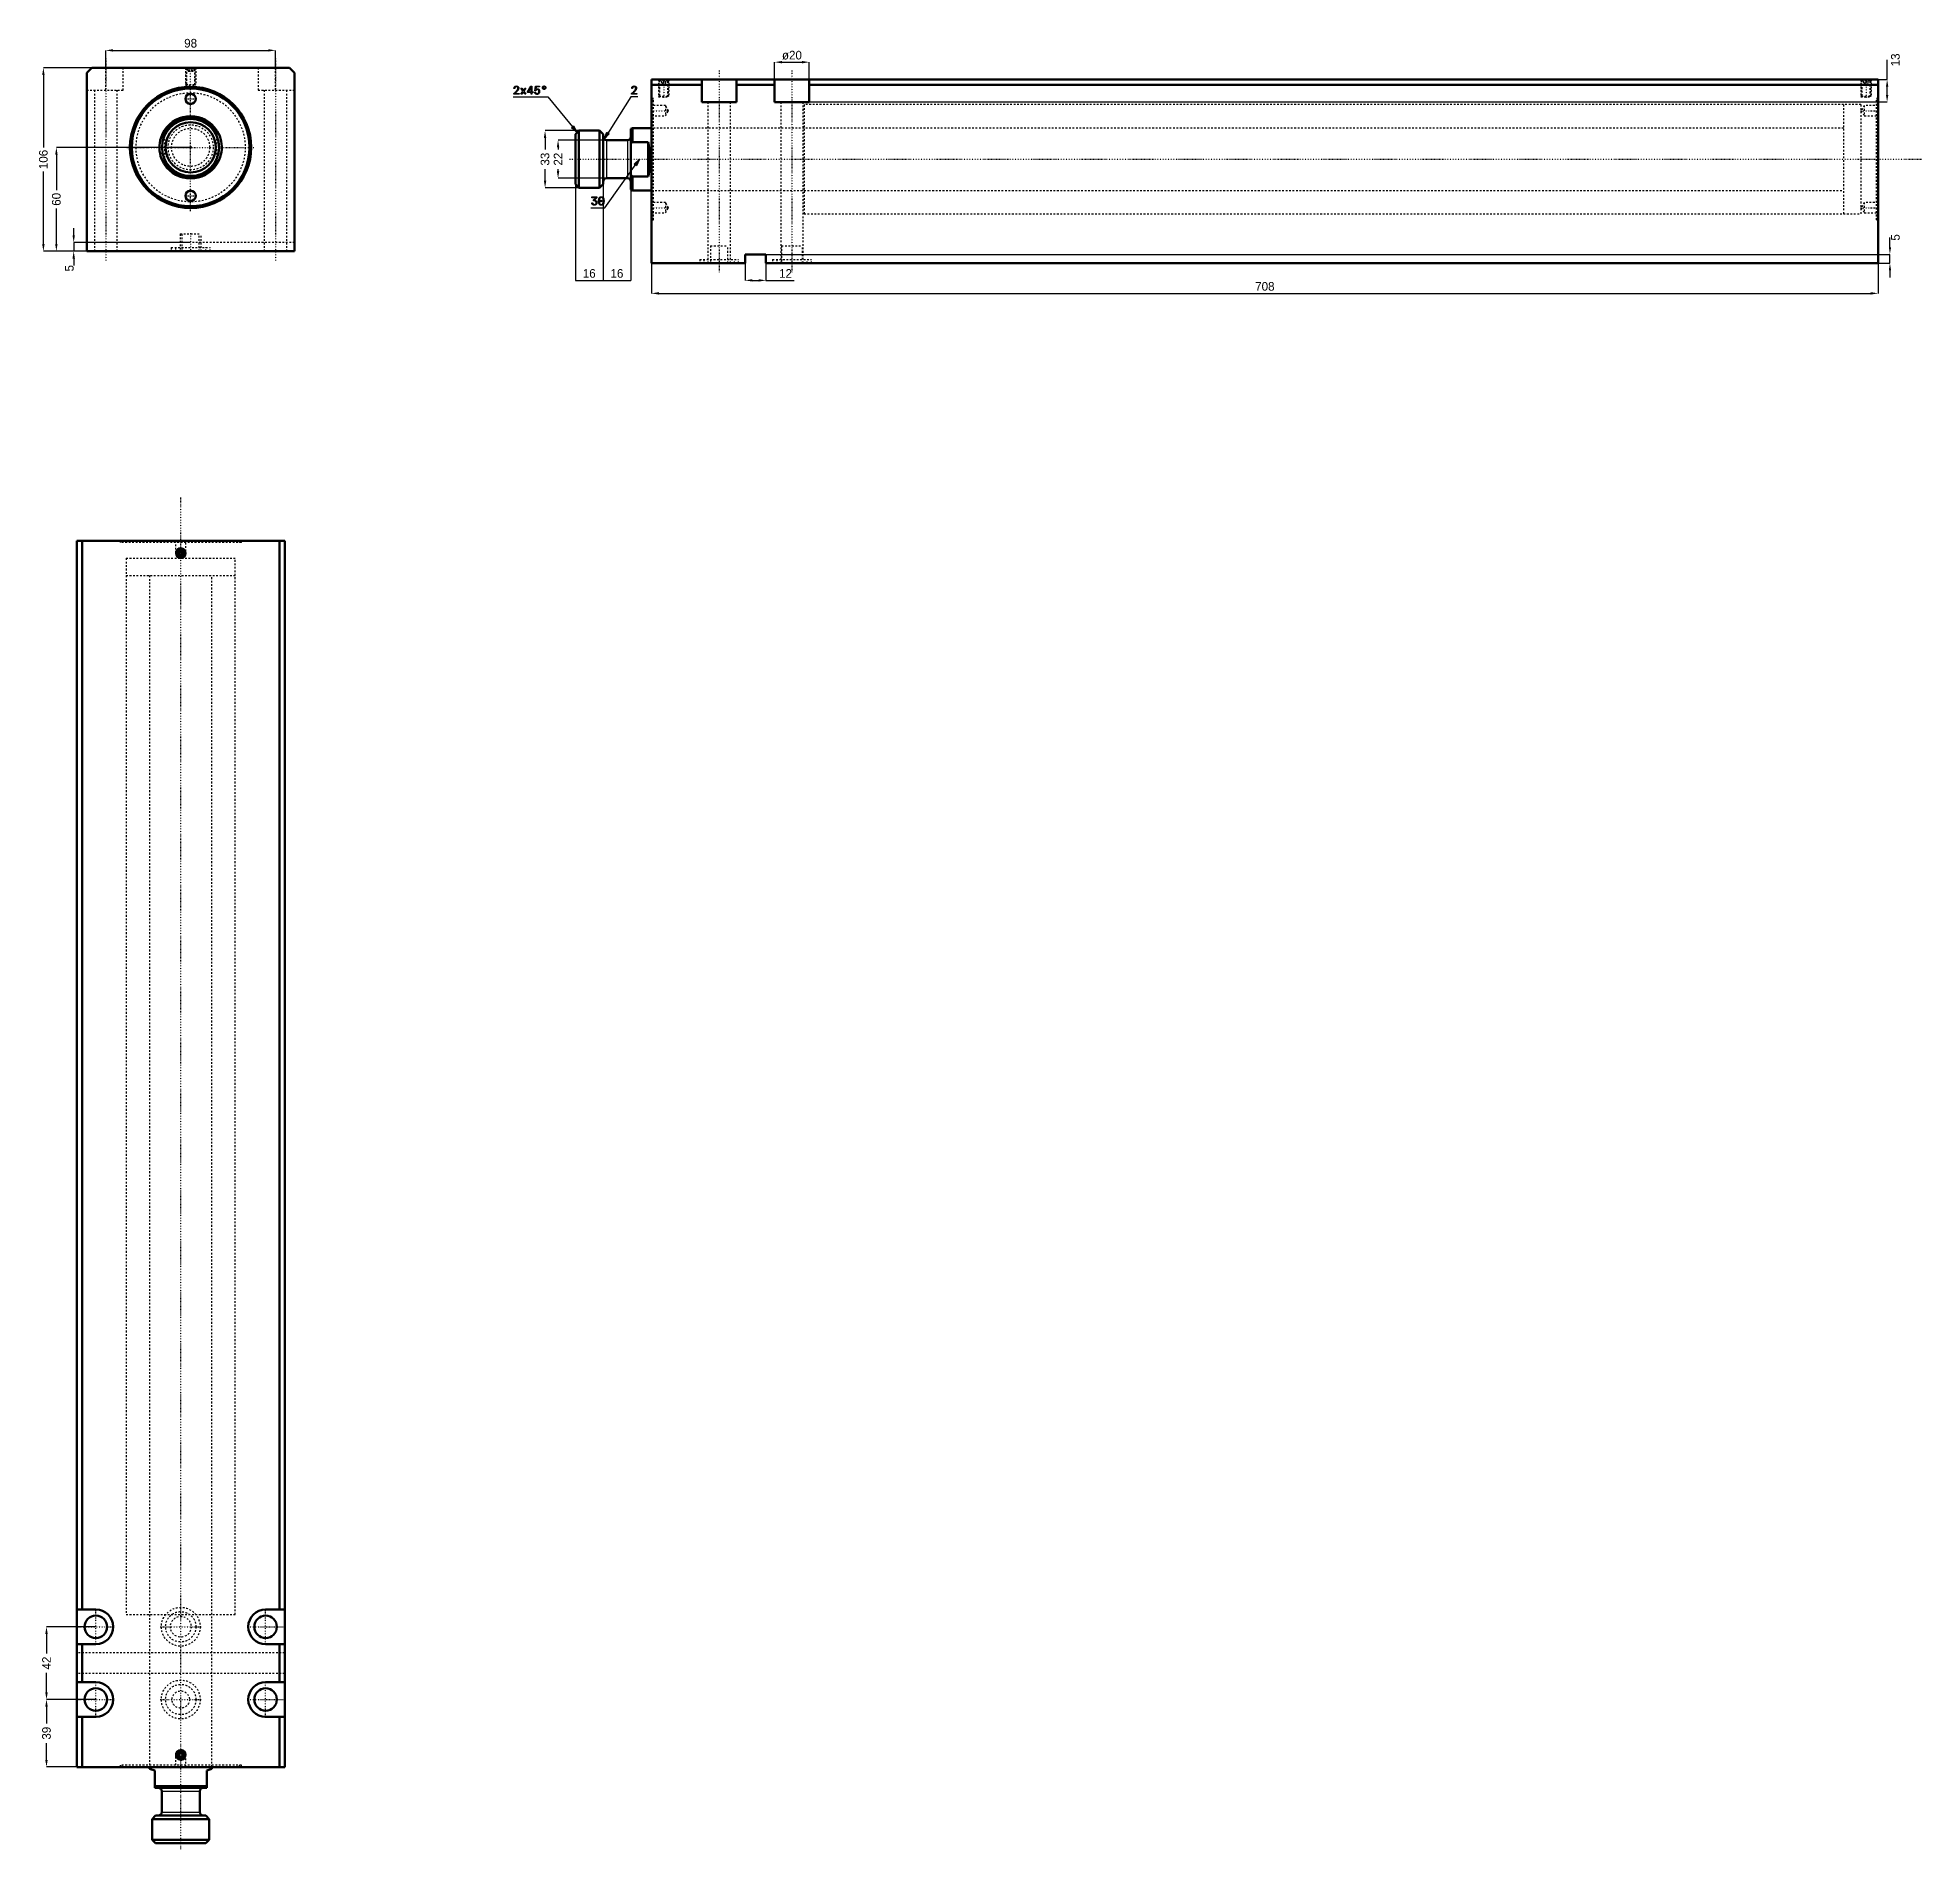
# Model space of a CAD drawing. Header units: millimetres. Extents: x -88 to 1000, y -983 to 63.
import ezdxf

# ---------------------------------------------------------------- set-up
doc = ezdxf.new("R2010")
doc.units = ezdxf.units.MM
doc.linetypes.add('Center', pattern=[1.5, 0.45, -0.5, 0.05, -0.5])
doc.linetypes.add('Dashed', pattern=[2, 1, -1])
for name, color, linetype, lineweight in [('2d ConnectionPoints', 7, 'Continuous', 50), ('AM_0', 7, 'Continuous', 50), ('AM_4', 3, 'Continuous', 25), ('AM_5', 3, 'Continuous', 25), ('AM_7', 7, 'Center', 25), ('AM_9', 6, 'Dashed', 25)]:
    doc.layers.add(name, color=color, linetype=linetype, lineweight=lineweight)
doc.dimstyles.new('ISO-25', dxfattribs={"dimtxt": 2.5, "dimasz": 2.5, "dimexe": 1.25, "dimexo": 0.625, "dimtad": 1, "dimtxsty": 'Standard', "dimcen": 2.5, "dimadec": 0, "dimazin": 0, "dimtfac": 1, "dimtmove": 0, "dimatfit": 3, "dimfxl": 0, "dimarcsym": 0})

# ---------------------------------------------------------------- blocks, each defined once
blk = doc.blocks.new('1_JECX_MF_TLA_63_600_0_rod__0_in_JECX_MF_160_TLA_63_600_0__0')
at = {"layer": 'AM_0'}
for p, q in [((-15, 6.9), (-15, 9.9)), ((15, 9.9), (15, 6.9)), ((-15, -9.9), (-15, -6.9)), ((15, -6.9), (15, -9.9))]:
    blk.add_line(p, q, dxfattribs=at)
for points in [[(-15, 9.9), (-15.8, 8.6), (-16.5, 7.2), (-17.1, 5.7), (-17.5, 4.2), (-17.8, 2.7), (-18, 1.1), (-18, -0.5), (-17.9, -2), (-17.6, -3.6), (-17.3, -5.1), (-16.8, -6.6), (-16.1, -8), (-15.4, -9.4), (-15, -9.9)], [(15, -9.9), (15.8, -8.6), (16.5, -7.2), (17.1, -5.7), (17.5, -4.2), (17.8, -2.7), (18, -1.1), (18, 0.5), (17.9, 2), (17.6, 3.6), (17.3, 5.1), (16.8, 6.6), (16.1, 8), (15.4, 9.4), (15, 9.9)]]:
    blk.add_lwpolyline(points, dxfattribs=at)
for radius in [16.5, 14.5]:
    blk.add_circle((0, 0), radius, dxfattribs=at)
for radius, start, end in [(18, 33.5573, 146.4427), (17.5, 31.0027, 148.9973), (17.5, 211.0027, 328.9973), (18, 213.5573, 326.4427)]:
    blk.add_arc((0, 0), radius, start, end, dxfattribs=at)
at = {"layer": 'AM_9'}
for p, q in [((-15, 6.9), (-15, -6.9)), ((15, 6.9), (15, -6.9))]:
    blk.add_line(p, q, dxfattribs=at)
for radius in [13, 11]:
    blk.add_circle((0, 0), radius, dxfattribs=at)
blk = doc.blocks.new('2_JECX_MF_EXLA_63_600_0_body__0_in_JECX_MF_160_TLA_63_600_0__0')
at = {"layer": 'AM_0'}
for p, q in [((-57, 46), (-60, 43)), ((57, 46), (-57, 46)), ((60, 43), (57, 46)), ((-60, 43), (-60, -60)), ((60, -60), (60, 43)), ((-60, -60), (60, -60))]:
    blk.add_line(p, q, dxfattribs=at)
for centre, radius in [((0, 0), 35), ((0, 0), 34), ((0, 28), 3), ((0, -28), 3)]:
    blk.add_circle(centre, radius, dxfattribs=at)
at = {"layer": 'AM_5', "linetype": 'Dashed'}
for p, q in [((-3, 46), (-3, 36)), ((3, 46), (3, 36))]:
    blk.add_line(p, q, dxfattribs=at)
at = {"layer": 'AM_7'}
for p, q in [((-49, 51.3), (-49, -65.3)), ((0, -36.8), (0, 46.5)), ((49, 51.3), (49, -65.3)), ((-3.1, 28), (3.1, 28)), ((-36.8, 0), (36.8, 0)), ((-3.1, -28), (3.1, -28)), ((0, -49.5), (0, -60.5))]:
    blk.add_line(p, q, dxfattribs=at)
at = {"layer": 'AM_9'}
for p, q in [((-49, 33), (-49, 46)), ((-39, 33), (-39, 46)), ((-3, 46), (-2.7, 45.7)), ((-2.7, 45.7), (-2.7, 36.3)), ((-2.7, 45.7), (2.7, 45.7)), ((-1.9, 46), (-2.4, 45.5)), ((-2.4, 45.5), (2.4, 45.5)), ((-2.4, 45.5), (-2.4, 36)), ((-1.4, 44), (-1.4, 46)), ((-1.4, 44), (1.4, 44)), ((-0.7, 44), (-0.7, 46)), ((0.7, 44), (0.7, 46)), ((1.4, 44), (1.4, 46)), ((2.4, 45.5), (1.9, 46)), ((2.4, 36), (2.4, 45.5)), ((2.7, 45.7), (3, 46)), ((2.7, 36.3), (2.7, 45.7)), ((39, 46), (39, 33)), ((49, 33), (49, 46)), ((-60, 33), (-39, 33)), ((-55.5, 33), (-55.5, -60)), ((-42.5, -60), (-42.5, 33)), ((-2.7, 36.3), (-3, 36)), ((-3, 36), (3, 36)), ((-2.7, 36.3), (2.7, 36.3)), ((3, 36), (2.7, 36.3)), ((39, 33), (60, 33)), ((42.5, 33), (42.5, -60)), ((55.5, -60), (55.5, 33)), ((-6, -50), (6, -50)), ((-6, -50), (-6, -60)), ((-5, -50), (-5, -60)), ((5, -60), (5, -50)), ((6, -60), (6, -50)), ((60, -55), (-60, -55)), ((-11.2, -57.9), (11.2, -57.9)), ((-11.2, -57.9), (-11.2, -60)), ((-8.8, -57.9), (-8.8, -60)), ((8.8, -60), (8.8, -57.9)), ((11.2, -60), (11.2, -57.9))]:
    blk.add_line(p, q, dxfattribs=at)
blk.add_circle((0, 0), 31.5, dxfattribs=at)
blk = doc.blocks.new('*D3')
at = {"layer": 'AM_5', "color": 0, "lineweight": -2}
for p, q in [((-49, 46), (-49, 56)), ((-44.8, 56), (44.8, 56)), ((49, 46), (49, 56))]:
    blk.add_line(p, q, dxfattribs=at)
at = {"layer": 'AM_5', "color": 0}
for points in [[(-44.8, 56.7), (-44.8, 55.3), (-49, 56)], [(44.8, 55.3), (44.8, 56.7), (49, 56)]]:
    blk.add_solid(points, dxfattribs=at)
at = {"layer": 'Defpoints', "color": 0}
for p in [(49, 56), (-49, 46), (49, 46)]:
    blk.add_point(p, dxfattribs=at)
at = {"layer": 'AM_5', "color": 0, "insert": (0, 60.1), "char_height": 5, "attachment_point": 5}
blk.add_mtext('98', dxfattribs=at)
blk = doc.blocks.new('*D4')
at = {"layer": 'AM_5', "color": 0, "lineweight": -2}
for p, q in [((-57, 46), (-85, 46)), ((-85, 41.8), (-85, 0)), ((-85, -55.8), (-85, -14)), ((-60, -60), (-85, -60))]:
    blk.add_line(p, q, dxfattribs=at)
at = {"layer": 'AM_5', "color": 0}
for points in [[(-84.3, 41.8), (-85.7, 41.8), (-85, 46)], [(-85.7, -55.8), (-84.3, -55.8), (-85, -60)]]:
    blk.add_solid(points, dxfattribs=at)
at = {"layer": 'Defpoints', "color": 0}
for p in [(-57, 46), (-85, -60), (-60, -60)]:
    blk.add_point(p, dxfattribs=at)
at = {"layer": 'AM_5', "color": 0, "insert": (-85, -7), "char_height": 5, "attachment_point": 5, "rotation": 90}
blk.add_mtext('106', dxfattribs=at)
blk = doc.blocks.new('*D5')
at = {"layer": 'AM_5', "color": 0, "lineweight": -2}
for p, q in [((0, 0), (-77.5, 0)), ((-77.5, -4.2), (-77.5, -24.7)), ((-77.5, -55.8), (-77.5, -35.3)), ((-60, -60), (-77.5, -60))]:
    blk.add_line(p, q, dxfattribs=at)
at = {"layer": 'AM_5', "color": 0}
for points in [[(-76.8, -4.2), (-78.2, -4.2), (-77.5, 0)], [(-78.2, -55.8), (-76.8, -55.8), (-77.5, -60)]]:
    blk.add_solid(points, dxfattribs=at)
at = {"layer": 'Defpoints', "color": 0}
for p in [(0, 0), (-77.5, -60), (-60, -60)]:
    blk.add_point(p, dxfattribs=at)
at = {"layer": 'AM_5', "color": 0, "insert": (-77.5, -30), "char_height": 5, "attachment_point": 5, "rotation": 90}
blk.add_mtext('60', dxfattribs=at)
blk = doc.blocks.new('*D6')
at = {"layer": 'AM_5', "color": 0, "lineweight": -2}
for p, q in [((-67.5, -50.8), (-67.5, -46.7)), ((0, -55), (-67.5, -55)), ((-67.5, -55), (-67.5, -60)), ((-60, -60), (-67.5, -60)), ((-67.5, -64.2), (-67.5, -68.3))]:
    blk.add_line(p, q, dxfattribs=at)
at = {"layer": 'AM_5', "color": 0}
for points in [[(-68.2, -50.8), (-66.8, -50.8), (-67.5, -55)], [(-66.8, -64.2), (-68.2, -64.2), (-67.5, -60)]]:
    blk.add_solid(points, dxfattribs=at)
at = {"layer": 'Defpoints', "color": 0}
for p in [(-67.5, -60), (-60, -60), (0, -55)]:
    blk.add_point(p, dxfattribs=at)
at = {"layer": 'AM_5', "color": 0, "insert": (-70, -69.8), "char_height": 5, "attachment_point": 5, "rotation": 90}
blk.add_mtext('5', dxfattribs=at)
blk = doc.blocks.new('1_JECX_MF_TLA_63_600_0_rod__0_in_JECX_MF_160_TLA_63_600_0__4')
at = {"layer": 'AM_0'}
for p, q in [((-18, 0), (-18, -1)), ((18, -1), (18, 0)), ((-15, -2), (-18, -1)), ((-15, -12), (-15, -2)), ((18, -1), (15, -2)), ((15, -2), (15, -12)), ((-15, -11), (15, -11)), ((-15, -12), (15, -12)), ((-11, -14), (-11, -26)), ((11, -26), (11, -14)), ((-14.5, -28), (-16.5, -30)), ((-16.5, -30), (16.5, -30)), ((-16.5, -30), (-16.5, -42)), ((-14.5, -28), (14.5, -28)), ((16.5, -30), (14.5, -28)), ((16.5, -42), (16.5, -30)), ((-16.5, -42), (-14.5, -44)), ((-16.5, -42), (16.5, -42)), ((14.5, -44), (16.5, -42)), ((-14.5, -44), (14.5, -44))]:
    blk.add_line(p, q, dxfattribs=at)
for centre, start, end in [((-13, -14), 360, 90), ((13, -14), 90, 180), ((-13, -26), 270, 0), ((13, -26), 180, 270)]:
    blk.add_arc(centre, 2, start, end, dxfattribs=at)
at = {"layer": 'AM_4'}
for p, q in [((-11, -14), (11, -14)), ((-11, -26), (11, -26))]:
    blk.add_line(p, q, dxfattribs=at)
at = {"layer": 'AM_7'}
blk.add_line((0, -47.5), (0, 733.5), dxfattribs=at)
at = {"layer": 'AM_9'}
for p, q in [((-31.5, 698), (31.5, 698)), ((-31.5, 698), (-31.5, 688)), ((31.5, 688), (31.5, 698)), ((-31.5, 688), (31.5, 688)), ((-18, 688), (-18, 0)), ((18, 0), (18, 688))]:
    blk.add_line(p, q, dxfattribs=at)
blk = doc.blocks.new('2_JECX_MF_EXLA_63_600_0_body__0_in_JECX_MF_160_TLA_63_600_0__4')
at = {"layer": 'AM_0'}
for p, q in [((60, 708), (-60, 708)), ((-60, 708), (-60, 0)), ((-57, 708), (-57, 91)), ((57, 708), (57, 91)), ((60, 708), (60, 0)), ((-0.7, 702.2), (-1.4, 701)), ((-1.4, 701), (-0.7, 699.8)), ((0.7, 702.2), (-0.7, 702.2)), ((-0.7, 699.8), (0.7, 699.8)), ((1.4, 701), (0.7, 702.2)), ((0.7, 699.8), (1.4, 701)), ((-49, 91), (-60, 91)), ((60, 91), (49, 91)), ((-60, 71), (-49, 71)), ((-57, 71), (-57, 49)), ((49, 71), (60, 71)), ((57, 71), (57, 49)), ((-49, 49), (-60, 49)), ((60, 49), (49, 49)), ((-60, 29), (-49, 29)), ((-57, 29), (-57, 0)), ((49, 29), (60, 29)), ((57, 29), (57, 0)), ((60, 0), (-60, 0)), ((-0.7, 8.3), (-1.4, 7)), ((-1.4, 7), (-0.7, 5.8)), ((0.7, 8.3), (-0.7, 8.3)), ((-0.7, 5.8), (0.7, 5.8)), ((1.4, 7), (0.7, 8.3)), ((0.7, 5.8), (1.4, 7))]:
    blk.add_line(p, q, dxfattribs=at)
for centre, radius in [((0, 701), 2.73), ((0, 701), 2.4), ((0, 701), 1.9), ((-49, 81), 6.5), ((49, 81), 6.5), ((-49, 39), 6.5), ((49, 39), 6.5), ((0, 7), 2.73), ((0, 7), 2.4), ((0, 7), 1.9)]:
    blk.add_circle(centre, radius, dxfattribs=at)
for centre, start, end in [((-49, 81), 270, 90), ((49, 81), 90, 270), ((-49, 39), 270, 90), ((49, 39), 90, 270)]:
    blk.add_arc(centre, 10, start, end, dxfattribs=at)
at = {"layer": 'AM_5'}
for centre in [(0, 701), (0, 7)]:
    blk.add_arc(centre, 3, 75, 15, dxfattribs=at)
at = {"layer": 'AM_7'}
for p, q in [((-3.2, 701), (3.1, 701)), ((-49, 70.5), (-49, 91.5)), ((49, 70.5), (49, 91.5)), ((-59.5, 81), (-38.5, 81)), ((-11.8, 81), (11.8, 81)), ((38.5, 81), (59.5, 81)), ((-49, 28.5), (-49, 49.5)), ((49, 28.5), (49, 49.5)), ((-59.5, 39), (-38.5, 39)), ((-11.8, 39), (11.8, 39)), ((38.5, 39), (59.5, 39)), ((-3.2, 7), (3.1, 7))]:
    blk.add_line(p, q, dxfattribs=at)
at = {"layer": 'AM_9'}
for p, q in [((-35, 708), (-35, 707)), ((-34, 708), (-34, 707)), ((-3, 708), (-3, 700)), ((3, 700), (3, 708)), ((34, 707), (34, 708)), ((35, 707), (35, 708)), ((35, 707), (-35, 707)), ((-31.5, 698), (31.5, 698)), ((-31.5, 698), (-31.5, 88)), ((-3, 700), (3, 700)), ((-3, 700), (0, 698.3)), ((0, 698.3), (3, 700)), ((31.5, 88), (31.5, 698)), ((-31.5, 88), (31.5, 88)), ((-18, 88), (-18, 0)), ((18, 0), (18, 88)), ((60, 66), (-60, 66)), ((60, 54), (-60, 54)), ((35, 1), (-35, 1)), ((-35, 1), (-35, 0)), ((-34, 1), (-34, 0)), ((0, 9.7), (-3, 8)), ((-3, 8), (3, 8)), ((-3, 8), (-3, 0)), ((3, 8), (0, 9.7)), ((3, 0), (3, 8)), ((34, 0), (34, 1)), ((35, 0), (35, 1))]:
    blk.add_line(p, q, dxfattribs=at)
for centre, radius in [((0, 81), 11.2), ((0, 81), 8.75), ((0, 81), 6), ((0, 39), 11.2), ((0, 39), 8.75), ((0, 39), 5)]:
    blk.add_circle(centre, radius, dxfattribs=at)
blk = doc.blocks.new('*D12')
at = {"layer": 'AM_5', "color": 0, "lineweight": -2}
for p, q in [((-54.7, -854.2), (-83.2, -854.2)), ((-83.2, -858.4), (-83.2, -869.6)), ((-83.2, -892.1), (-83.2, -880.9)), ((-54.7, -896.2), (-83.2, -896.2))]:
    blk.add_line(p, q, dxfattribs=at)
at = {"layer": 'AM_5', "color": 0}
for points in [[(-83.9, -858.4), (-82.5, -858.4), (-83.2, -854.2)], [(-83.9, -892.1), (-82.5, -892.1), (-83.2, -896.2)]]:
    blk.add_solid(points, dxfattribs=at)
at = {"layer": 'Defpoints', "color": 0}
for p in [(-83.2, -854.2), (-54.7, -854.2), (-54.7, -896.2)]:
    blk.add_point(p, dxfattribs=at)
at = {"layer": 'AM_5', "color": 0, "insert": (-83.2, -875.2), "char_height": 5, "attachment_point": 5, "rotation": 90}
blk.add_mtext('42', dxfattribs=at)
blk = doc.blocks.new('*D13')
at = {"layer": 'AM_5', "color": 0, "lineweight": -2}
for p, q in [((-54.7, -896.2), (-83.2, -896.2)), ((-83.2, -900.4), (-83.2, -910.1)), ((-83.2, -931.1), (-83.2, -921.4)), ((-65.7, -935.2), (-83.2, -935.2))]:
    blk.add_line(p, q, dxfattribs=at)
at = {"layer": 'AM_5', "color": 0}
for points in [[(-83.9, -900.4), (-82.5, -900.4), (-83.2, -896.2)], [(-83.9, -931.1), (-82.5, -931.1), (-83.2, -935.2)]]:
    blk.add_solid(points, dxfattribs=at)
at = {"layer": 'Defpoints', "color": 0}
for p in [(-54.7, -896.2), (-83.2, -935.2), (-65.7, -935.2)]:
    blk.add_point(p, dxfattribs=at)
at = {"layer": 'AM_5', "color": 0, "insert": (-83.2, -915.7), "char_height": 5, "attachment_point": 5, "rotation": 90}
blk.add_mtext('39', dxfattribs=at)
blk = doc.blocks.new('1_JECX_MF_TLA_63_600_0_rod__0_in_JECX_MF_160_TLA_63_600_0__2')
at = {"layer": 'AM_0'}
for p, q in [((-42, 16.5), (-44, 14.5)), ((-44, 14.5), (-44, -14.5)), ((-30, 16.5), (-42, 16.5)), ((-42, 16.5), (-42, -16.5)), ((-28, 14.5), (-30, 16.5)), ((-30, 16.5), (-30, -16.5)), ((-28, 14.5), (-28, -14.5)), ((-14, 11), (-26, 11)), ((-11, 18), (-12, 17.5)), ((-12, 17.5), (-12, -17.5)), ((0, 18), (-11, 18)), ((-11, 18), (-11, 9.9)), ((-11, 9.9), (-12, 9)), ((-2, 9.9), (-11, 9.9)), ((-2, 9.9), (-2, -9.9)), ((-12, -9), (-11, -9.9)), ((-11, -9.9), (-2, -9.9)), ((-11, -9.9), (-11, -18)), ((-44, -14.5), (-42, -16.5)), ((-42, -16.5), (-30, -16.5)), ((-30, -16.5), (-28, -14.5)), ((-26, -11), (-14, -11)), ((-12, -17.5), (-11, -18)), ((-11, -18), (0, -18))]:
    blk.add_line(p, q, dxfattribs=at)
blk.add_lwpolyline([(-2, -9.9), (-1.7, -8.6), (-1.5, -7.2), (-1.3, -5.7), (-1.2, -4.2), (-1.1, -2.7), (-1, -1.1), (-1, 0.5), (-1.1, 2), (-1.1, 3.6), (-1.3, 5.1), (-1.4, 6.6), (-1.6, 8), (-1.9, 9.4), (-2, 9.9)], dxfattribs=at)
for centre, start, end in [((-26, 13), 180, 270), ((-14, 13), 270, 0), ((-26, -13), 90, 180), ((-14, -13), 360, 90)]:
    blk.add_arc(centre, 2, start, end, dxfattribs=at)
at = {"layer": 'AM_4'}
for p, q in [((-26, 11), (-26, -11)), ((-14, 11), (-14, -11))]:
    blk.add_line(p, q, dxfattribs=at)
at = {"layer": 'AM_7'}
blk.add_line((-47.5, 0), (733.5, 0), dxfattribs=at)
at = {"layer": 'AM_9'}
for p, q in [((698, 31.5), (688, 31.5)), ((688, 31.5), (688, -31.5)), ((698, 31.5), (698, -31.5)), ((688, 18), (0, 18)), ((0, -18), (688, -18)), ((688, -31.5), (698, -31.5))]:
    blk.add_line(p, q, dxfattribs=at)
blk = doc.blocks.new('2_JECX_MF_EXLA_63_600_0_body__0_in_JECX_MF_160_TLA_63_600_0__2')
at = {"layer": 'AM_0'}
for p, q in [((0, -60), (0, 46)), ((708, 46), (0, 46)), ((29, 46), (29, 33)), ((49, 33), (49, 46)), ((71, 46), (71, 33)), ((91, 33), (91, 46)), ((708, -60), (708, 46)), ((29, 43), (0, 43)), ((29, 33), (49, 33)), ((71, 43), (49, 43)), ((71, 33), (91, 33)), ((708, 43), (91, 43)), ((54, -60), (0, -60)), ((54, -55), (54, -60)), ((66, -55), (54, -55)), ((66, -60), (66, -55)), ((708, -60), (66, -60))]:
    blk.add_line(p, q, dxfattribs=at)
at = {"layer": 'AM_5', "linetype": 'Dashed'}
for p, q in [((4, 46), (4, 36)), ((10, 46), (10, 36)), ((698, 46), (698, 36)), ((704, 46), (704, 36))]:
    blk.add_line(p, q, dxfattribs=at)
at = {"layer": 'AM_7'}
for p, q in [((7, 46.5), (7, 35.5)), ((39, 51.3), (39, -65.3)), ((81, 51.3), (81, -65.3)), ((701, 46.5), (701, 35.5)), ((-0.5, 28), (10.2, 28)), ((697.8, 28), (708.5, 28)), ((-0.5, -28), (10.2, -28)), ((697.8, -28), (708.5, -28))]:
    blk.add_line(p, q, dxfattribs=at)
at = {"layer": 'AM_9'}
for p, q in [((4, 46), (4.3, 45.7)), ((4.3, 45.7), (4.3, 36.3)), ((4.3, 45.7), (9.7, 45.7)), ((5.1, 46), (4.6, 45.5)), ((4.6, 45.5), (9.4, 45.5)), ((4.6, 45.5), (4.6, 36)), ((5.8, 44), (5.8, 46)), ((5.8, 44), (8.2, 44)), ((7, 44), (7, 46)), ((8.2, 44), (8.2, 46)), ((9.4, 45.5), (8.9, 46)), ((9.4, 36), (9.4, 45.5)), ((9.7, 45.7), (10, 46)), ((9.7, 36.3), (9.7, 45.7)), ((698, 46), (698.3, 45.7)), ((698.3, 45.7), (698.3, 36.3)), ((698.3, 45.7), (703.7, 45.7)), ((699.1, 46), (698.6, 45.5)), ((698.6, 45.5), (698.6, 36)), ((698.6, 45.5), (703.4, 45.5)), ((699.8, 44), (699.8, 46)), ((699.8, 44), (702.2, 44)), ((701, 44), (701, 46)), ((702.2, 44), (702.2, 46)), ((703.4, 45.5), (702.9, 46)), ((703.4, 36), (703.4, 45.5)), ((703.7, 45.7), (704, 46)), ((703.7, 36.3), (703.7, 45.7)), ((1, 35), (0, 35)), ((1, 34), (0, 34)), ((1, -35), (1, 35)), ((4.3, 36.3), (4, 36)), ((4, 36), (10, 36)), ((4.3, 36.3), (9.7, 36.3)), ((10, 36), (9.7, 36.3)), ((32.5, 33), (32.5, -60)), ((45.5, -60), (45.5, 33)), ((74.5, 33), (74.5, -60)), ((87.5, -60), (87.5, 33)), ((698.3, 36.3), (698, 36)), ((698, 36), (704, 36)), ((698.3, 36.3), (703.7, 36.3)), ((704, 36), (703.7, 36.3)), ((707, -35), (707, 35)), ((708, 35), (707, 35)), ((708, 34), (707, 34)), ((8, 31), (0, 31)), ((0, 25), (8, 25)), ((9.7, 28), (8, 31)), ((8, 31), (8, 25)), ((8, 25), (9.7, 28)), ((698, 31.5), (88, 31.5)), ((88, 31.5), (88, -31.5)), ((698, 31.5), (698, -31.5)), ((700, 31), (698.3, 28)), ((698.3, 28), (700, 25)), ((708, 31), (700, 31)), ((700, 31), (700, 25)), ((700, 25), (708, 25)), ((88, 18), (0, 18)), ((0, -18), (88, -18)), ((8, -25), (0, -25)), ((0, -31), (8, -31)), ((9.7, -28), (8, -25)), ((8, -25), (8, -31)), ((8, -31), (9.7, -28)), ((88, -31.5), (698, -31.5)), ((700, -25), (698.3, -28)), ((698.3, -28), (700, -31)), ((708, -25), (700, -25)), ((700, -25), (700, -31)), ((700, -31), (708, -31)), ((0, -34), (1, -34)), ((0, -35), (1, -35)), ((707, -34), (708, -34)), ((707, -35), (708, -35)), ((34, -50), (44, -50)), ((34, -50), (34, -60)), ((44, -60), (44, -50)), ((75, -50), (87, -50)), ((75, -50), (75, -60)), ((87, -60), (87, -50)), ((27.8, -57.9), (50.2, -57.9)), ((27.8, -57.9), (27.8, -60)), ((30.2, -57.9), (30.2, -60)), ((47.8, -60), (47.8, -57.9)), ((50.2, -60), (50.2, -57.9)), ((69.8, -57.9), (92.2, -57.9)), ((69.8, -57.9), (69.8, -60)), ((72.2, -57.9), (72.2, -60)), ((89.8, -60), (89.8, -57.9)), ((92.2, -60), (92.2, -57.9))]:
    blk.add_line(p, q, dxfattribs=at)
blk = doc.blocks.new('*D26')
at = {"layer": 'AM_5', "color": 0, "lineweight": -2}
for p, q in [((337.1, 39.2), (337.1, 49.2)), ((341.3, 49.2), (352.9, 49.2)), ((357.1, 39.2), (357.1, 49.2))]:
    blk.add_line(p, q, dxfattribs=at)
at = {"layer": 'AM_5', "color": 0}
for points in [[(341.3, 49.9), (341.3, 48.5), (337.1, 49.2)], [(352.9, 49.9), (352.9, 48.5), (357.1, 49.2)]]:
    blk.add_solid(points, dxfattribs=at)
at = {"layer": 'Defpoints', "color": 0}
for p in [(357.1, 49.2), (337.1, 39.2), (357.1, 39.2)]:
    blk.add_point(p, dxfattribs=at)
at = {"layer": 'AM_5', "color": 0, "insert": (347.1, 53.2), "char_height": 5, "attachment_point": 5}
blk.add_mtext('ø20', dxfattribs=at)
blk = doc.blocks.new('*D27')
at = {"layer": 'AM_5', "color": 0, "lineweight": -2}
for p, q in [((979.3, 39.2), (979.3, 50.5)), ((357.1, 39.2), (979.3, 39.2)), ((979.3, 30.3), (979.3, 35)), ((357.1, 26.2), (979.3, 26.2))]:
    blk.add_line(p, q, dxfattribs=at)
at = {"layer": 'AM_5', "color": 0}
for points in [[(978.6, 35), (980, 35), (979.3, 39.2)], [(978.6, 30.3), (980, 30.3), (979.3, 26.2)]]:
    blk.add_solid(points, dxfattribs=at)
at = {"layer": 'Defpoints', "color": 0}
for p in [(357.1, 39.2), (979.3, 39.2), (357.1, 26.2)]:
    blk.add_point(p, dxfattribs=at)
at = {"layer": 'AM_5', "color": 0, "insert": (984.1, 50.5), "char_height": 5, "attachment_point": 5, "rotation": 90}
blk.add_mtext('13', dxfattribs=at)
blk = doc.blocks.new('*D28')
at = {"layer": 'AM_5', "color": 0, "lineweight": -2}
for p, q in [((266.1, -66.8), (266.1, -84.3)), ((974.1, -66.8), (974.1, -84.3)), ((270.3, -84.3), (969.9, -84.3))]:
    blk.add_line(p, q, dxfattribs=at)
at = {"layer": 'AM_5', "color": 0}
for points in [[(270.3, -83.6), (270.3, -85), (266.1, -84.3)], [(969.9, -83.6), (969.9, -85), (974.1, -84.3)]]:
    blk.add_solid(points, dxfattribs=at)
at = {"layer": 'Defpoints', "color": 0}
for p in [(266.1, -66.8), (974.1, -66.8), (974.1, -84.3)]:
    blk.add_point(p, dxfattribs=at)
at = {"layer": 'AM_5', "color": 0, "insert": (620.1, -80.3), "char_height": 5, "attachment_point": 5}
blk.add_mtext('708', dxfattribs=at)
blk = doc.blocks.new('*D29')
at = {"layer": 'AM_5', "color": 0, "lineweight": -2}
for p, q in [((238.1, -21.3), (238.1, -76.8)), ((254.1, -19.8), (254.1, -76.8)), ((238.1, -76.8), (254.1, -76.8))]:
    blk.add_line(p, q, dxfattribs=at)
at = {"layer": 'Defpoints', "color": 0}
for p in [(238.1, -21.3), (254.1, -19.8), (254.1, -76.8)]:
    blk.add_point(p, dxfattribs=at)
at = {"layer": 'AM_5', "color": 0, "insert": (246.1, -72.8), "char_height": 5, "attachment_point": 5}
blk.add_mtext('16', dxfattribs=at)
blk = doc.blocks.new('*D30')
at = {"layer": 'AM_5', "color": 0, "lineweight": -2}
for p, q in [((222.1, -21.3), (222.1, -76.8)), ((238.1, -21.3), (238.1, -76.8)), ((222.1, -76.8), (238.1, -76.8))]:
    blk.add_line(p, q, dxfattribs=at)
at = {"layer": 'Defpoints', "color": 0}
for p in [(222.1, -21.3), (238.1, -21.3), (238.1, -76.8)]:
    blk.add_point(p, dxfattribs=at)
at = {"layer": 'AM_5', "color": 0, "insert": (230.1, -72.8), "char_height": 5, "attachment_point": 5}
blk.add_mtext('16', dxfattribs=at)
blk = doc.blocks.new('*D31')
at = {"layer": 'AM_5', "color": 0, "lineweight": -2}
for p, q in [((224.1, 9.7), (204.6, 9.7)), ((204.6, 5.5), (204.6, -1.2)), ((204.6, -19.2), (204.6, -12.5)), ((224.1, -23.3), (204.6, -23.3))]:
    blk.add_line(p, q, dxfattribs=at)
at = {"layer": 'AM_5', "color": 0}
for points in [[(203.9, 5.5), (205.3, 5.5), (204.6, 9.7)], [(203.9, -19.2), (205.3, -19.2), (204.6, -23.3)]]:
    blk.add_solid(points, dxfattribs=at)
at = {"layer": 'Defpoints', "color": 0}
for p in [(204.6, 9.7), (224.1, 9.7), (224.1, -23.3)]:
    blk.add_point(p, dxfattribs=at)
at = {"layer": 'AM_5', "color": 0, "insert": (204.6, -6.8), "char_height": 5, "attachment_point": 5, "rotation": 90}
blk.add_mtext('33', dxfattribs=at)
blk = doc.blocks.new('*D32')
at = {"layer": 'AM_5', "color": 0, "lineweight": -2}
for p, q in [((240.1, 4.2), (212.1, 4.2)), ((212.1, 0), (212.1, -1.2)), ((212.1, -13.7), (212.1, -12.5)), ((240.1, -17.8), (212.1, -17.8))]:
    blk.add_line(p, q, dxfattribs=at)
at = {"layer": 'AM_5', "color": 0}
for points in [[(211.4, 0), (212.8, 0), (212.1, 4.2)], [(211.4, -13.7), (212.8, -13.7), (212.1, -17.8)]]:
    blk.add_solid(points, dxfattribs=at)
at = {"layer": 'Defpoints', "color": 0}
for p in [(212.1, 4.2), (240.1, 4.2), (240.1, -17.8)]:
    blk.add_point(p, dxfattribs=at)
at = {"layer": 'AM_5', "color": 0, "insert": (212.1, -6.8), "char_height": 5, "attachment_point": 5, "rotation": 90}
blk.add_mtext('22', dxfattribs=at)
blk = doc.blocks.new('*D33')
at = {"layer": 'AM_5', "color": 0, "lineweight": -2}
for p, q in [((320.1, -61.8), (320.1, -76.8)), ((332.1, -66.8), (332.1, -76.8)), ((324.3, -76.8), (327.9, -76.8)), ((332.1, -76.8), (348.3, -76.8))]:
    blk.add_line(p, q, dxfattribs=at)
at = {"layer": 'AM_5', "color": 0}
for points in [[(324.3, -76.1), (324.3, -77.5), (320.1, -76.8)], [(327.9, -76.1), (327.9, -77.5), (332.1, -76.8)]]:
    blk.add_solid(points, dxfattribs=at)
at = {"layer": 'Defpoints', "color": 0}
for p in [(320.1, -61.8), (332.1, -66.8), (332.1, -76.8)]:
    blk.add_point(p, dxfattribs=at)
at = {"layer": 'AM_5', "color": 0, "insert": (343.4, -72.8), "char_height": 5, "attachment_point": 5}
blk.add_mtext('12', dxfattribs=at)
blk = doc.blocks.new('*D34')
at = {"layer": 'AM_5', "color": 0, "lineweight": -2}
for p, q in [((980.9, -57.7), (980.9, -52)), ((320.1, -61.8), (980.9, -61.8)), ((980.9, -66.8), (980.9, -61.8)), ((332.1, -66.8), (980.9, -66.8)), ((980.9, -71), (980.9, -75.2))]:
    blk.add_line(p, q, dxfattribs=at)
at = {"layer": 'AM_5', "color": 0}
for points in [[(980.3, -57.7), (981.6, -57.7), (980.9, -61.8)], [(980.3, -71), (981.6, -71), (980.9, -66.8)]]:
    blk.add_solid(points, dxfattribs=at)
at = {"layer": 'Defpoints', "color": 0}
for p in [(320.1, -61.8), (332.1, -66.8), (980.9, -66.8)]:
    blk.add_point(p, dxfattribs=at)
at = {"layer": 'AM_5', "color": 0, "insert": (984.1, -52), "char_height": 5, "attachment_point": 5, "rotation": 90}
blk.add_mtext('5', dxfattribs=at)

msp = doc.modelspace()

# ---------------------------------------------------------------- linework, layer by layer
at = {"layer": '2d ConnectionPoints'}
for p in [(0, 0), (266.114, -6.832), (-5.702, -935.237)]:
    msp.add_point(p, dxfattribs=at)
at = {"layer": 'AM_5'}
for p, q in [((186.114, 29.168), (206.114, 29.168)), ((206.114, 29.168), (223.114, 8.668)), ((254.114, 29.168), (238.7, 4.754)), ((258.114, 29.168), (254.114, 29.168)), ((239.114, -34.832), (259.114, -6.832)), ((231.114, -34.832), (239.114, -34.832))]:
    msp.add_line(p, q, dxfattribs=at)
for points in [[(186.761, 31.279), (186.761, 31.279), (186.975, 31.474), (187.28, 31.76), (187.28, 31.76), (187.566, 32.037), (187.746, 32.216), (187.746, 32.216), (187.918, 32.397), (188.165, 32.682), (188.165, 32.682), (188.398, 32.981), (188.545, 33.19), (188.545, 33.19), (188.675, 33.398), (188.816, 33.694), (188.816, 33.694), (188.892, 33.971), (188.906, 34.145), (188.906, 34.145), (188.902, 34.243), (188.879, 34.382), (188.879, 34.382), (188.835, 34.51), (188.796, 34.591), (188.796, 34.591), (188.748, 34.665), (188.664, 34.764), (188.664, 34.764), (188.566, 34.846), (188.492, 34.893), (188.492, 34.893), (188.413, 34.931), (188.287, 34.973), (188.287, 34.973), (188.152, 34.996), (188.058, 35), (188.058, 35), (187.954, 34.996), (187.806, 34.972), (187.806, 34.972), (187.669, 34.929), (187.583, 34.89), (187.583, 34.89), (187.504, 34.841), (187.398, 34.754), (187.398, 34.754), (187.309, 34.649), (187.258, 34.569), (187.258, 34.569), (187.216, 34.483), (187.171, 34.341), (187.171, 34.341), (187.146, 34.185), (187.141, 34.074), (186.654, 34.074), (186.654, 34.074), (186.661, 34.241), (186.701, 34.473), (186.701, 34.473), (186.775, 34.683), (186.842, 34.812), (186.842, 34.812), (186.923, 34.929), (187.064, 35.083), (187.064, 35.083), (187.228, 35.21), (187.351, 35.28), (187.351, 35.28), (187.482, 35.337), (187.688, 35.399), (187.688, 35.399), (187.906, 35.432), (188.058, 35.439), (188.058, 35.439), (188.2, 35.433), (188.407, 35.401), (188.407, 35.401), (188.604, 35.343), (188.731, 35.289), (188.731, 35.289), (188.85, 35.224), (189.011, 35.105), (189.011, 35.105), (189.15, 34.961), (189.23, 34.851), (189.23, 34.851), (189.297, 34.731), (189.37, 34.535), (189.37, 34.535), (189.409, 34.321), (189.416, 34.168), (189.416, 34.168), (189.405, 33.995), (189.347, 33.728), (189.347, 33.728), (189.24, 33.455), (189.14, 33.268), (189.14, 33.268), (189.026, 33.082), (188.841, 32.813), (188.841, 32.813), (188.639, 32.556), (188.495, 32.392), (188.495, 32.392), (188.34, 32.225), (188.08, 31.954), (188.08, 31.954), (187.787, 31.658), (187.574, 31.448), (187.229, 31.11), (189.556, 31.107), (189.556, 30.668), (186.589, 30.668), (186.589, 31.123), (186.761, 31.279)], [(191.785, 32.452), (190.686, 34.243), (191.255, 34.243), (192.074, 32.888), (192.935, 34.243), (193.452, 34.243), (192.367, 32.494), (193.504, 30.668), (192.929, 30.668), (192.064, 32.072), (191.151, 30.668), (190.625, 30.668), (191.785, 32.452)], [(196.539, 31.708), (194.433, 31.708), (194.433, 32.13), (196.35, 35.38), (196.994, 35.38), (196.994, 32.147), (197.696, 32.147), (197.696, 31.708), (196.994, 31.708), (196.994, 30.668), (196.539, 30.668), (196.539, 31.708)], [(196.545, 32.147), (196.545, 34.834), (194.992, 32.147), (196.545, 32.147)], [(199.996, 30.609), (199.996, 30.609), (199.85, 30.614), (199.64, 30.641), (199.64, 30.641), (199.444, 30.689), (199.32, 30.734), (199.32, 30.734), (199.204, 30.79), (199.048, 30.894), (199.048, 30.894), (198.915, 31.023), (198.838, 31.123), (198.838, 31.123), (198.773, 31.234), (198.702, 31.42), (198.702, 31.42), (198.664, 31.631), (198.657, 31.786), (199.164, 31.786), (199.164, 31.786), (199.174, 31.64), (199.223, 31.449), (199.223, 31.449), (199.315, 31.293), (199.4, 31.207), (199.4, 31.207), (199.5, 31.137), (199.672, 31.061), (199.672, 31.061), (199.869, 31.02), (200.016, 31.012), (200.016, 31.012), (200.141, 31.019), (200.313, 31.055), (200.313, 31.055), (200.465, 31.123), (200.555, 31.185), (200.555, 31.185), (200.636, 31.258), (200.741, 31.384), (200.741, 31.384), (200.826, 31.529), (200.87, 31.636), (200.87, 31.636), (200.907, 31.75), (200.946, 31.929), (200.946, 31.929), (200.967, 32.117), (200.971, 32.247), (200.971, 32.247), (200.967, 32.367), (200.947, 32.54), (200.947, 32.54), (200.909, 32.707), (200.874, 32.814), (200.874, 32.814), (200.831, 32.916), (200.751, 33.054), (200.751, 33.054), (200.653, 33.173), (200.578, 33.242), (200.578, 33.242), (200.495, 33.3), (200.356, 33.364), (200.356, 33.364), (200.2, 33.398), (200.087, 33.404), (200.087, 33.404), (199.967, 33.396), (199.796, 33.355), (199.796, 33.355), (199.639, 33.277), (199.541, 33.206), (199.541, 33.206), (199.453, 33.121), (199.343, 32.971), (199.343, 32.971), (199.261, 32.795), (199.223, 32.663), (198.729, 32.663), (199.067, 35.393), (201.361, 35.393), (201.361, 34.971), (199.528, 34.971), (199.32, 33.408), (199.32, 33.408), (199.389, 33.492), (199.497, 33.601), (199.497, 33.601), (199.609, 33.691), (199.687, 33.741), (199.687, 33.741), (199.769, 33.781), (199.903, 33.825), (199.903, 33.825), (200.048, 33.848), (200.152, 33.853), (200.152, 33.853), (200.312, 33.844), (200.534, 33.799), (200.534, 33.799), (200.737, 33.716), (200.861, 33.638), (200.861, 33.638), (200.975, 33.546), (201.124, 33.385), (201.124, 33.385), (201.248, 33.196), (201.316, 33.055), (201.316, 33.055), (201.372, 32.904), (201.433, 32.665), (201.433, 32.665), (201.465, 32.412), (201.472, 32.234), (201.472, 32.234), (201.464, 32.048), (201.425, 31.784), (201.425, 31.784), (201.353, 31.54), (201.286, 31.388), (201.286, 31.388), (201.206, 31.247), (201.064, 31.06), (201.064, 31.06), (200.894, 30.903), (200.766, 30.814), (200.766, 30.814), (200.629, 30.74), (200.407, 30.66), (200.407, 30.66), (200.166, 30.617), (199.996, 30.609)], [(204.071, 33.463), (204.071, 33.463), (203.969, 33.468), (203.821, 33.497), (203.821, 33.497), (203.68, 33.549), (203.59, 33.598), (203.59, 33.598), (203.505, 33.655), (203.392, 33.757), (203.392, 33.757), (203.295, 33.875), (203.239, 33.963), (203.239, 33.963), (203.192, 34.057), (203.141, 34.204), (203.141, 34.204), (203.114, 34.357), (203.109, 34.464), (203.109, 34.464), (203.114, 34.57), (203.141, 34.724), (203.141, 34.724), (203.192, 34.87), (203.239, 34.964), (203.239, 34.964), (203.295, 35.053), (203.392, 35.171), (203.392, 35.171), (203.505, 35.272), (203.59, 35.33), (203.59, 35.33), (203.68, 35.378), (203.821, 35.431), (203.821, 35.431), (203.969, 35.459), (204.071, 35.465), (204.071, 35.465), (204.173, 35.459), (204.321, 35.431), (204.321, 35.431), (204.461, 35.378), (204.55, 35.33), (204.55, 35.33), (204.634, 35.272), (204.747, 35.171), (204.747, 35.171), (204.843, 35.054), (204.898, 34.966), (204.898, 34.966), (204.944, 34.873), (204.994, 34.726), (204.994, 34.726), (205.021, 34.571), (205.026, 34.464), (205.026, 34.464), (205.021, 34.356), (204.994, 34.202), (204.994, 34.202), (204.944, 34.055), (204.898, 33.962), (204.898, 33.962), (204.843, 33.874), (204.747, 33.756), (204.747, 33.756), (204.634, 33.655), (204.55, 33.598), (204.55, 33.598), (204.461, 33.549), (204.321, 33.497), (204.321, 33.497), (204.173, 33.468), (204.071, 33.463)], [(204.071, 33.859), (204.071, 33.859), (204.132, 33.863), (204.221, 33.88), (204.221, 33.88), (204.306, 33.911), (204.36, 33.941), (204.36, 33.941), (204.411, 33.975), (204.48, 34.036), (204.48, 34.036), (204.538, 34.108), (204.571, 34.162), (204.571, 34.162), (204.6, 34.218), (204.63, 34.307), (204.63, 34.307), (204.646, 34.4), (204.649, 34.464), (204.649, 34.464), (204.646, 34.528), (204.63, 34.621), (204.63, 34.621), (204.6, 34.709), (204.571, 34.766), (204.571, 34.766), (204.538, 34.82), (204.48, 34.891), (204.48, 34.891), (204.411, 34.952), (204.36, 34.987), (204.36, 34.987), (204.306, 35.016), (204.221, 35.048), (204.221, 35.048), (204.132, 35.065), (204.071, 35.068), (204.071, 35.068), (204.009, 35.065), (203.92, 35.048), (203.92, 35.048), (203.835, 35.016), (203.78, 34.987), (203.78, 34.987), (203.728, 34.952), (203.659, 34.891), (203.659, 34.891), (203.6, 34.82), (203.566, 34.766), (203.566, 34.766), (203.537, 34.709), (203.506, 34.621), (203.506, 34.621), (203.489, 34.528), (203.486, 34.464), (203.486, 34.464), (203.489, 34.4), (203.506, 34.307), (203.506, 34.307), (203.537, 34.218), (203.566, 34.162), (203.566, 34.162), (203.6, 34.108), (203.659, 34.036), (203.659, 34.036), (203.728, 33.975), (203.78, 33.941), (203.78, 33.941), (203.835, 33.911), (203.92, 33.88), (203.92, 33.88), (204.009, 33.863), (204.071, 33.859)], [(254.761, 31.279), (254.761, 31.279), (254.975, 31.474), (255.28, 31.76), (255.28, 31.76), (255.566, 32.037), (255.746, 32.216), (255.746, 32.216), (255.918, 32.397), (256.165, 32.682), (256.165, 32.682), (256.398, 32.981), (256.545, 33.19), (256.545, 33.19), (256.675, 33.398), (256.816, 33.694), (256.816, 33.694), (256.892, 33.971), (256.906, 34.145), (256.906, 34.145), (256.902, 34.243), (256.879, 34.382), (256.879, 34.382), (256.835, 34.51), (256.796, 34.591), (256.796, 34.591), (256.748, 34.665), (256.664, 34.764), (256.664, 34.764), (256.566, 34.846), (256.492, 34.893), (256.492, 34.893), (256.413, 34.931), (256.287, 34.973), (256.287, 34.973), (256.152, 34.996), (256.058, 35), (256.058, 35), (255.954, 34.996), (255.806, 34.972), (255.806, 34.972), (255.669, 34.929), (255.583, 34.89), (255.583, 34.89), (255.504, 34.841), (255.398, 34.754), (255.398, 34.754), (255.309, 34.649), (255.258, 34.569), (255.258, 34.569), (255.216, 34.483), (255.171, 34.341), (255.171, 34.341), (255.146, 34.185), (255.141, 34.074), (254.654, 34.074), (254.654, 34.074), (254.661, 34.241), (254.701, 34.473), (254.701, 34.473), (254.775, 34.683), (254.842, 34.812), (254.842, 34.812), (254.923, 34.929), (255.064, 35.083), (255.064, 35.083), (255.228, 35.21), (255.351, 35.28), (255.351, 35.28), (255.482, 35.337), (255.688, 35.399), (255.688, 35.399), (255.906, 35.432), (256.058, 35.439), (256.058, 35.439), (256.2, 35.433), (256.407, 35.401), (256.407, 35.401), (256.604, 35.343), (256.731, 35.289), (256.731, 35.289), (256.85, 35.224), (257.011, 35.105), (257.011, 35.105), (257.15, 34.961), (257.23, 34.851), (257.23, 34.851), (257.297, 34.731), (257.37, 34.535), (257.37, 34.535), (257.409, 34.321), (257.416, 34.168), (257.416, 34.168), (257.405, 33.995), (257.347, 33.728), (257.347, 33.728), (257.24, 33.455), (257.14, 33.268), (257.14, 33.268), (257.026, 33.082), (256.841, 32.813), (256.841, 32.813), (256.639, 32.556), (256.495, 32.392), (256.495, 32.392), (256.34, 32.225), (256.08, 31.954), (256.08, 31.954), (255.787, 31.658), (255.574, 31.448), (255.229, 31.11), (257.556, 31.107), (257.556, 30.668), (254.589, 30.668), (254.589, 31.123), (254.761, 31.279)], [(223.114, 8.668), (219.813, 11.343), (221.096, 12.407), (223.114, 8.668)], [(238.7, 4.754), (240.22, 8.722), (241.629, 7.832), (238.7, 4.754)], [(259.114, -6.832), (257.371, -10.707), (256.015, -9.738), (259.114, -6.832)], [(232.047, -32.026), (232.047, -32.026), (232.053, -32.136), (232.082, -32.291), (232.082, -32.291), (232.136, -32.432), (232.185, -32.52), (232.185, -32.52), (232.244, -32.6), (232.347, -32.707), (232.347, -32.707), (232.466, -32.795), (232.554, -32.845), (232.554, -32.845), (232.648, -32.886), (232.793, -32.93), (232.793, -32.93), (232.944, -32.954), (233.048, -32.958), (233.048, -32.958), (233.159, -32.954), (233.319, -32.93), (233.319, -32.93), (233.473, -32.885), (233.571, -32.843), (233.571, -32.843), (233.665, -32.793), (233.791, -32.703), (233.791, -32.703), (233.899, -32.596), (233.961, -32.515), (233.961, -32.515), (234.014, -32.427), (234.071, -32.286), (234.071, -32.286), (234.102, -32.134), (234.108, -32.026), (234.108, -32.026), (234.1, -31.872), (234.057, -31.66), (234.057, -31.66), (233.977, -31.469), (233.903, -31.355), (233.903, -31.355), (233.815, -31.25), (233.66, -31.114), (233.66, -31.114), (233.479, -31.003), (233.342, -30.942), (233.342, -30.942), (233.196, -30.892), (232.962, -30.838), (232.962, -30.838), (232.712, -30.809), (232.535, -30.804), (232.535, -30.349), (233.854, -29.055), (231.651, -29.055), (231.651, -28.62), (234.472, -28.62), (234.472, -29.075), (233.123, -30.407), (233.123, -30.407), (233.417, -30.475), (233.792, -30.622), (233.792, -30.622), (234.087, -30.823), (234.239, -30.987), (234.239, -30.987), (234.36, -31.17), (234.492, -31.467), (234.492, -31.467), (234.562, -31.793), (234.576, -32.026), (234.576, -32.026), (234.567, -32.194), (234.519, -32.428), (234.519, -32.428), (234.43, -32.641), (234.348, -32.772), (234.348, -32.772), (234.252, -32.891), (234.088, -33.047), (234.088, -33.047), (233.9, -33.175), (233.762, -33.244), (233.762, -33.244), (233.617, -33.302), (233.394, -33.364), (233.394, -33.364), (233.165, -33.397), (233.009, -33.404), (233.009, -33.404), (232.858, -33.397), (232.638, -33.364), (232.638, -33.364), (232.428, -33.303), (232.293, -33.246), (232.293, -33.246), (232.165, -33.177), (231.992, -33.05), (231.992, -33.05), (231.843, -32.895), (231.756, -32.776), (231.756, -32.776), (231.683, -32.647), (231.604, -32.433), (231.604, -32.433), (231.561, -32.196), (231.553, -32.026), (232.047, -32.026)], [(237.061, -33.397), (237.061, -33.397), (236.816, -33.385), (236.493, -33.322), (236.493, -33.322), (236.225, -33.206), (236.076, -33.098), (236.076, -33.098), (235.949, -32.97), (235.791, -32.744), (235.791, -32.744), (235.673, -32.477), (235.617, -32.278), (235.617, -32.278), (235.574, -32.058), (235.528, -31.687), (235.528, -31.687), (235.503, -31.267), (235.498, -30.96), (235.498, -30.96), (235.503, -30.659), (235.528, -30.248), (235.528, -30.248), (235.575, -29.883), (235.618, -29.666), (235.618, -29.666), (235.675, -29.468), (235.794, -29.204), (235.794, -29.204), (235.953, -28.98), (236.081, -28.852), (236.081, -28.852), (236.23, -28.745), (236.498, -28.629), (236.498, -28.629), (236.818, -28.567), (237.061, -28.555), (237.061, -28.555), (237.305, -28.567), (237.627, -28.629), (237.627, -28.629), (237.895, -28.745), (238.044, -28.852), (238.044, -28.852), (238.173, -28.98), (238.332, -29.204), (238.332, -29.204), (238.451, -29.467), (238.509, -29.665), (238.509, -29.665), (238.553, -29.881), (238.6, -30.246), (238.6, -30.246), (238.626, -30.658), (238.631, -30.96), (238.631, -30.96), (238.626, -31.263), (238.599, -31.679), (238.599, -31.679), (238.55, -32.049), (238.504, -32.269), (238.504, -32.269), (238.445, -32.471), (238.323, -32.739), (238.323, -32.739), (238.162, -32.967), (238.033, -33.097), (238.033, -33.097), (237.884, -33.205), (237.618, -33.322), (237.618, -33.322), (237.301, -33.385), (237.061, -33.397)], [(237.061, -32.968), (237.061, -32.968), (237.232, -32.958), (237.458, -32.903), (237.458, -32.903), (237.647, -32.802), (237.752, -32.708), (237.752, -32.708), (237.842, -32.597), (237.954, -32.405), (237.954, -32.405), (238.037, -32.182), (238.077, -32.016), (238.077, -32.016), (238.107, -31.835), (238.139, -31.536), (238.139, -31.536), (238.156, -31.202), (238.16, -30.96), (238.16, -30.96), (238.157, -30.703), (238.141, -30.357), (238.141, -30.357), (238.113, -30.057), (238.087, -29.882), (238.087, -29.882), (238.051, -29.725), (237.972, -29.514), (237.972, -29.514), (237.863, -29.334), (237.775, -29.231), (237.775, -29.231), (237.67, -29.144), (237.477, -29.05), (237.477, -29.05), (237.242, -29), (237.061, -28.99), (237.061, -28.99), (236.882, -29), (236.648, -29.05), (236.648, -29.05), (236.457, -29.144), (236.353, -29.231), (236.353, -29.231), (236.264, -29.334), (236.156, -29.514), (236.156, -29.514), (236.078, -29.725), (236.042, -29.882), (236.042, -29.882), (236.016, -30.057), (235.987, -30.357), (235.987, -30.357), (235.972, -30.703), (235.969, -30.96), (235.969, -30.96), (235.972, -31.204), (235.989, -31.54), (235.989, -31.54), (236.02, -31.84), (236.049, -32.019), (236.049, -32.019), (236.087, -32.184), (236.169, -32.406), (236.169, -32.406), (236.279, -32.597), (236.369, -32.708), (236.369, -32.708), (236.474, -32.802), (236.662, -32.903), (236.662, -32.903), (236.889, -32.958), (237.061, -32.968)], [(236.626, -30.96), (237.061, -30.472), (237.497, -30.96), (237.061, -31.402), (236.626, -30.96)]]:
    msp.add_lwpolyline(points, dxfattribs=at)

# ---------------------------------------------------------------- block references
for name, p in [('2_JECX_MF_EXLA_63_600_0_body__0_in_JECX_MF_160_TLA_63_600_0__0', (0, 0)), ('2_JECX_MF_EXLA_63_600_0_body__0_in_JECX_MF_160_TLA_63_600_0__2', (266.114, -6.832)), ('1_JECX_MF_TLA_63_600_0_rod__0_in_JECX_MF_160_TLA_63_600_0__2', (266.114, -6.832)), ('1_JECX_MF_TLA_63_600_0_rod__0_in_JECX_MF_160_TLA_63_600_0__0', (0, 0)), ('1_JECX_MF_TLA_63_600_0_rod__0_in_JECX_MF_160_TLA_63_600_0__4', (-5.702, -935.237)), ('2_JECX_MF_EXLA_63_600_0_body__0_in_JECX_MF_160_TLA_63_600_0__4', (-5.702, -935.237))]:
    msp.add_blockref(name, p)

# ---------------------------------------------------------------- dimensions: what is measured, and where the dimension line sits
for base, p1, p2, text, override, picture, middle in [((49, 56), (-49, 46), (49, 46), '98', {"dimtxt": 5, "dimasz": 4.166667, "dimexe": 0, "dimexo": 0, "dimgap": 1.5}, '*D3', (0, 56)), ((357.114, 49.168), (337.114, 39.168), (357.114, 39.168), 'ø20', {"dimtxt": 5, "dimasz": 4.166667, "dimexe": 0, "dimexo": 0, "dimgap": 1.5}, '*D26', (347.114, 49.168)), ((238.114, -76.832), (222.114, -21.332), (238.114, -21.332), '16', {"dimtxt": 5, "dimasz": 0, "dimexe": 0, "dimexo": 0, "dimgap": 1.5}, '*D30', (230.114, -76.832)), ((254.114, -76.832), (238.114, -21.332), (254.114, -19.832), '16', {"dimtxt": 5, "dimasz": 0, "dimexe": 0, "dimexo": 0, "dimgap": 1.5}, '*D29', (246.114, -76.832)), ((332.114, -76.832), (320.114, -61.832), (332.114, -66.832), '12', {"dimtxt": 5, "dimasz": 4.166667, "dimexe": 0, "dimexo": 0, "dimgap": 1.5}, '*D33', (343.448, -76.832)), ((974.114, -84.332), (266.114, -66.832), (974.114, -66.832), '708', {"dimtxt": 5, "dimasz": 4.166667, "dimexe": 0, "dimexo": 0, "dimgap": 1.5}, '*D28', (620.114, -84.332))]:
    dim = msp.add_linear_dim(base=base, p1=p1, p2=p2, text=text, dimstyle='ISO-25', override=override, dxfattribs=at)
    dim.commit()
    dim.dimension.update_dxf_attribs({"geometry": picture, "text_midpoint": middle, "dimtype": 160})
for base, p1, p2, text, picture, middle in [((-85, -60), (-57, 46), (-60, -60), '106', '*D4', (-85, -7)), ((979.281, 39.168), (357.114, 26.168), (357.114, 39.168), '13', '*D27', (984.114, 50.501)), ((-77.5, -60), (0, 0), (-60, -60), '60', '*D5', (-77.5, -30)), ((204.614, 9.668), (224.114, -23.332), (224.114, 9.668), '33', '*D31', (204.614, -6.832)), ((212.114, 4.168), (240.114, -17.832), (240.114, 4.168), '22', '*D32', (212.114, -6.832)), ((-67.5, -60), (0, -55), (-60, -60), '5', '*D6', (-70, -69.833)), ((980.948, -66.832), (320.114, -61.832), (332.114, -66.832), '5', '*D34', (984.114, -51.999)), ((-83.202, -854.237), (-54.702, -896.237), (-54.702, -854.237), '42', '*D12', (-83.202, -875.237)), ((-83.202, -935.237), (-54.702, -896.237), (-65.702, -935.237), '39', '*D13', (-83.202, -915.737))]:
    dim = msp.add_linear_dim(base=base, p1=p1, p2=p2, angle=90, text=text, dimstyle='ISO-25', override={"dimtxt": 5, "dimasz": 4.166667, "dimexe": 0, "dimexo": 0, "dimgap": 1.5}, dxfattribs=at)
    dim.commit()
    dim.dimension.update_dxf_attribs({"geometry": picture, "text_midpoint": middle, "dimtype": 160, "text_rotation": 90})

doc.saveas('drawing.dxf')
